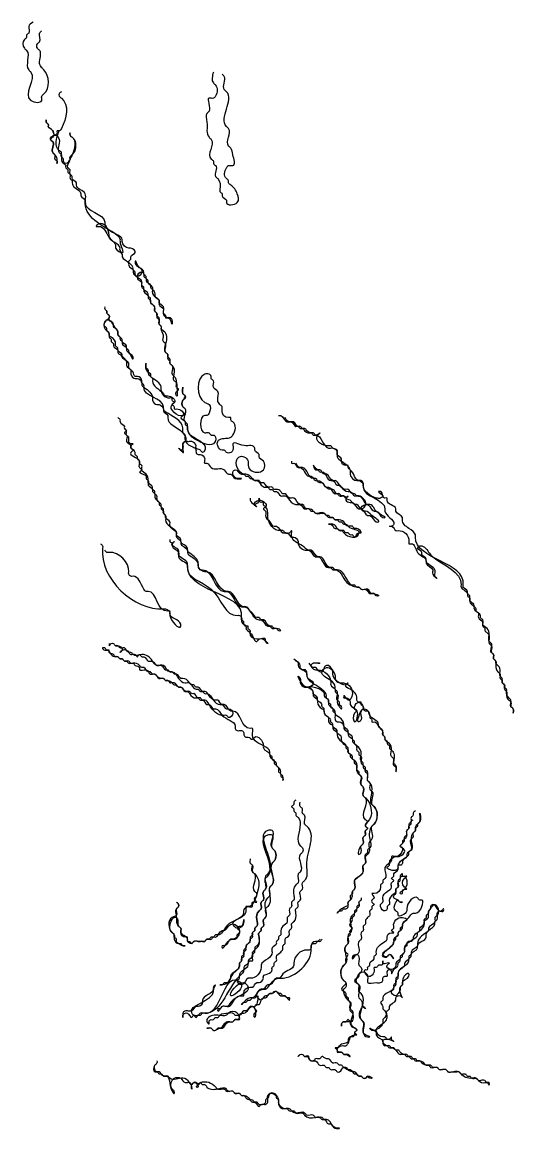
# Model space of a CAD drawing. Header units: metres. Extents: x 0 to 100, y 0 to 141.
# Drawn here: x 61.3 to 66.96, y 88.57 to 101.3 of the extents above; entities that cross this region are included whole.
import ezdxf

# ---------------------------------------------------------------- set-up
doc = ezdxf.new("R2010")
doc.units = ezdxf.units.M

msp = doc.modelspace()

# ---------------------------------------------------------------- linework, layer by layer
for points in [[(61.425, 101.3), (61.375, 101.25), (61.375, 101.175), (61.35, 101.15), (61.35, 101.125), (61.325, 101.1), (61.325, 101), (61.35, 100.975), (61.375, 100.75), (61.4, 100.725), (61.4, 100.4), (61.525, 100.4), (61.525, 100.45), (61.55, 100.475), (61.55, 100.75), (61.525, 100.775), (61.5, 100.825), (61.5, 100.975), (61.475, 101), (61.475, 101.05), (61.5, 101.075), (61.5, 101.175), (61.525, 101.2)], [(63.5, 100.725), (63.5, 100.6), (63.525, 100.575), (63.525, 100.45), (63.5, 100.425), (63.45, 100.425), (63.45, 100.275), (63.425, 100.25), (63.425, 100.15), (63.45, 99.975), (63.475, 99.95), (63.475, 99.725), (63.5, 99.7), (63.5, 99.675), (63.525, 99.65), (63.525, 99.525), (63.55, 99.5), (63.575, 99.375), (63.575, 99.35), (63.6, 99.325), (63.6, 99.3), (63.65, 99.25), (63.65, 99.225), (63.775, 99.225), (63.775, 99.325), (63.7, 99.425), (63.675, 99.45), (63.675, 99.475), (63.65, 99.5), (63.65, 99.625), (63.675, 99.65), (63.725, 99.65), (63.725, 99.775), (63.7, 99.85), (63.675, 99.875), (63.675, 100.075), (63.65, 100.1), (63.65, 100.5), (63.625, 100.525), (63.625, 100.675), (63.6, 100.7)], [(61.75, 100.5), (61.725, 100.475), (61.725, 100.45), (61.75, 100.425), (61.75, 100.075), (61.725, 100.05), (61.7, 100.05), (61.7, 100.025), (61.675, 100), (61.65, 100.05), (61.6, 100.1), (61.6, 100.125), (61.575, 100.15), (61.575, 100.175), (61.575, 100.15), (61.6, 100.125), (61.6, 100.1), (61.625, 100.075), (61.65, 99.975), (61.625, 99.95), (61.65, 99.925), (61.65, 99.8), (61.675, 99.775), (61.675, 99.725), (61.7, 99.7), (61.7, 99.675), (61.7, 99.725), (61.675, 99.775), (61.65, 99.8), (61.65, 99.925), (61.625, 99.95), (61.675, 100), (61.725, 99.95), (61.725, 99.8), (61.75, 99.775), (61.75, 99.725), (61.775, 99.675), (61.8, 99.65), (61.8, 99.625), (61.825, 99.6), (61.825, 99.575), (61.85, 99.55), (61.85, 99.5), (61.875, 99.475), (61.875, 99.45), (61.9, 99.4), (61.975, 99.325), (61.975, 99.3), (62.025, 99.25), (62.025, 99.225), (62.25, 99), (62.25, 98.975), (62.425, 98.8), (62.425, 98.775), (62.45, 98.65), (62.425, 98.675), (62.425, 98.7), (62.3, 98.825), (62.3, 98.85), (62.175, 98.975), (62.15, 98.95), (62.175, 98.95), (62.3, 98.825), (62.375, 98.725), (62.375, 98.7), (62.45, 98.625), (62.45, 98.6), (62.525, 98.525), (62.525, 98.5), (62.575, 98.45), (62.575, 98.425), (62.65, 98.35), (62.675, 98.3), (62.675, 98.25), (62.7, 98.225), (62.7, 98.2), (62.75, 98.15), (62.75, 98.125), (62.775, 98.1), (62.775, 98.075), (62.8, 98.05), (62.825, 98), (62.825, 97.975), (62.85, 97.95), (62.85, 97.9), (62.875, 97.875), (62.875, 97.825), (62.9, 97.8), (62.9, 97.775), (62.925, 97.75), (62.95, 97.6), (62.95, 97.5), (62.975, 97.475), (62.975, 97.425), (63, 97.4), (63, 97.375), (63.025, 97.35), (63.025, 97.25), (63.05, 97.225), (63.075, 97.15), (63.075, 97), (63.075, 97.05), (63.1, 97.075), (63.075, 97.1), (63.075, 97.15), (63.05, 97.175), (63.05, 97.25), (63.025, 97.35), (63, 97.375), (63, 97.425), (62.975, 97.45), (62.975, 97.475), (62.95, 97.5), (62.95, 97.6), (62.925, 97.625), (62.925, 97.7), (62.9, 97.775), (62.9, 97.8), (62.875, 97.825), (62.875, 97.9), (62.85, 97.925), (62.85, 97.95), (62.825, 97.975), (62.825, 98.025), (62.8, 98.05), (62.775, 98.1), (62.775, 98.125), (62.75, 98.15), (62.75, 98.175), (62.7, 98.225), (62.7, 98.25), (62.675, 98.275), (62.675, 98.3), (62.65, 98.325), (62.625, 98.375), (62.675, 98.425), (62.7, 98.4), (62.7, 98.375), (62.725, 98.35), (62.725, 98.325), (62.775, 98.275), (62.775, 98.25), (62.8, 98.225), (62.825, 98.175), (62.825, 98.15), (62.875, 98.1), (62.875, 98.05), (62.925, 98), (62.925, 97.95), (62.95, 97.925), (62.95, 97.9), (62.975, 97.9), (63.025, 97.825), (63.025, 97.875), (63, 97.9), (62.975, 97.9), (62.925, 97.95), (62.925, 98.025), (62.875, 98.075), (62.875, 98.1), (62.85, 98.125), (62.8, 98.2), (62.8, 98.25), (62.75, 98.3), (62.75, 98.325), (62.725, 98.35), (62.725, 98.375), (62.7, 98.4), (62.7, 98.425), (62.65, 98.475), (62.6, 98.55), (62.6, 98.525), (62.675, 98.45), (62.675, 98.425), (62.625, 98.375), (62.6, 98.4), (62.6, 98.425), (62.575, 98.45), (62.575, 98.475), (62.525, 98.55), (62.55, 98.575), (62.55, 98.6), (62.6, 98.65), (62.55, 98.7), (62.525, 98.7), (62.45, 98.775), (62.45, 98.8), (62.4, 98.85), (62.025, 99.25), (62.025, 99.325), (61.925, 99.425), (61.925, 99.45), (61.875, 99.5), (61.875, 99.525), (61.85, 99.55), (61.85, 99.6), (61.825, 99.625), (61.85, 99.725), (61.85, 99.75), (61.875, 99.775), (61.875, 99.975), (61.85, 100), (61.85, 100.025), (61.85, 100), (61.875, 99.975), (61.875, 99.775), (61.85, 99.725), (61.8, 99.675), (61.775, 99.7), (61.775, 99.725), (61.75, 99.75), (61.75, 99.8), (61.725, 99.825), (61.725, 100.05)], [(62.25, 98.025), (62.25, 98), (62.275, 97.975), (62.275, 97.95), (62.3, 97.925), (62.3, 97.9), (62.25, 97.85), (62.25, 97.775), (62.275, 97.75), (62.3, 97.7), (62.3, 97.675), (62.325, 97.65), (62.325, 97.625), (62.35, 97.6), (62.35, 97.575), (62.4, 97.525), (62.4, 97.5), (62.425, 97.475), (62.5, 97.375), (62.5, 97.35), (62.55, 97.3), (62.55, 97.25), (62.6, 97.2), (62.625, 97.2), (62.675, 97.15), (62.675, 97.125), (62.7, 97.1), (62.8, 96.975), (62.8, 96.95), (62.85, 96.9), (62.875, 96.9), (62.925, 96.85), (62.925, 96.825), (62.975, 96.775), (62.975, 96.75), (63.15, 96.575), (63.175, 96.475), (63.15, 96.45), (63.15, 96.4), (63.125, 96.375), (63.1, 96.4), (63.15, 96.35), (63.15, 96.45), (63.175, 96.475), (63.2, 96.45), (63.3, 96.375), (63.3, 96.35), (63.325, 96.325), (63.35, 96.325), (63.4, 96.275), (63.4, 96.225), (63.425, 96.225), (63.475, 96.175), (63.625, 96.15), (63.675, 96.1), (63.7, 96.1), (63.75, 96.05), (63.825, 96.05), (63.775, 96.05), (63.725, 96.1), (63.725, 96.125), (63.75, 96.15), (63.825, 96.1), (63.85, 96.1), (63.875, 96.075), (63.9, 96.075), (63.925, 96.05), (63.95, 96.05), (63.975, 96.025), (64, 96.025), (64.05, 95.975), (64.1, 95.95), (64.125, 95.95), (64.15, 95.925), (64.175, 95.925), (64.2, 95.9), (64.225, 95.9), (64.275, 95.85), (64.325, 95.85), (64.375, 95.8), (64.475, 95.75), (64.5, 95.75), (64.55, 95.7), (64.6, 95.7), (64.625, 95.675), (64.65, 95.675), (64.675, 95.65), (64.775, 95.65), (64.8, 95.625), (64.85, 95.6), (64.875, 95.6), (64.9, 95.575), (64.925, 95.575), (64.95, 95.55), (64.975, 95.55), (65, 95.525), (65.025, 95.525), (65.05, 95.5), (65.175, 95.425), (65.125, 95.375), (65.1, 95.4), (65.075, 95.4), (65.05, 95.425), (65.025, 95.425), (65, 95.45), (64.975, 95.45), (64.925, 95.475), (64.875, 95.525), (64.825, 95.525), (64.85, 95.525), (64.9, 95.475), (64.925, 95.475), (64.95, 95.45), (64.975, 95.45), (65, 95.425), (65.1, 95.375), (65.125, 95.375), (65.175, 95.425), (65.2, 95.425), (65.15, 95.475), (65.125, 95.475), (65.1, 95.5), (65.05, 95.5), (65, 95.55), (64.925, 95.575), (64.9, 95.575), (64.875, 95.6), (64.85, 95.6), (64.825, 95.625), (64.8, 95.625), (64.775, 95.65), (64.675, 95.65), (64.65, 95.675), (64.6, 95.7), (64.575, 95.7), (64.525, 95.75), (64.5, 95.75), (64.425, 95.825), (64.375, 95.825), (64.325, 95.875), (64.3, 95.875), (64.275, 95.9), (64.225, 95.925), (64.2, 95.925), (64.175, 95.95), (64.125, 95.95), (64.075, 96), (64.05, 96), (64.025, 96.025), (63.975, 96.025), (63.925, 96.075), (63.875, 96.1), (63.85, 96.1), (63.775, 96.175), (63.775, 96.275), (63.8, 96.3), (63.85, 96.3), (63.9, 96.25), (63.9, 96.225), (63.925, 96.15), (64.075, 96.15), (64.075, 96.25), (64.025, 96.3), (64.025, 96.325), (63.975, 96.375), (63.975, 96.4), (63.95, 96.425), (63.875, 96.425), (63.725, 96.45), (63.725, 96.375), (63.7, 96.35), (63.65, 96.35), (63.625, 96.375), (63.6, 96.375), (63.55, 96.425), (63.55, 96.475), (63.575, 96.5), (63.7, 96.525), (63.725, 96.55), (63.725, 96.7), (63.7, 96.725), (63.7, 96.75), (63.675, 96.75), (63.6, 96.825), (63.6, 96.875), (63.575, 96.9), (63.55, 96.95), (63.55, 97.05), (63.5, 97.1), (63.5, 97.175), (63.475, 97.2), (63.475, 97.225), (63.45, 97.25), (63.4, 97.25), (63.4, 96.925), (63.45, 96.9), (63.45, 96.8), (63.425, 96.775), (63.4, 96.775), (63.4, 96.575), (63.45, 96.575), (63.475, 96.55), (63.5, 96.55), (63.525, 96.525), (63.5, 96.45), (63.4, 96.45), (63.2, 96.65), (63.2, 96.675), (63.175, 96.7), (63.175, 96.85), (63.15, 96.875), (63.15, 96.95), (63.175, 97), (63.15, 97.025), (63.15, 97.1), (63.15, 97.025), (63.175, 97), (63.175, 96.975), (63.15, 96.95), (63.15, 96.875), (63.175, 96.85), (63.15, 96.775), (63.025, 96.9), (63.05, 96.925), (63.025, 96.95), (63.025, 96.975), (63, 96.975), (62.9, 97.075), (62.9, 97.1), (62.775, 97.225), (62.75, 97.275), (62.75, 97.3), (62.725, 97.325), (62.725, 97.375), (62.725, 97.3), (62.775, 97.25), (62.775, 97.225), (62.8, 97.2), (62.8, 97.175), (62.925, 97.025), (62.95, 97), (62.975, 97), (63.05, 96.925), (63.025, 96.9), (63.05, 96.875), (63.05, 96.85), (63.075, 96.85), (63.15, 96.775), (63.125, 96.75), (63.175, 96.7), (63.175, 96.675), (63.2, 96.65), (63.2, 96.625), (63.4, 96.425), (63.4, 96.375), (63.375, 96.35), (63.35, 96.375), (63.3, 96.4), (63.3, 96.425), (63.25, 96.475), (63.2, 96.475), (63.175, 96.5), (63.175, 96.55), (63.15, 96.575), (63.15, 96.6), (62.975, 96.8), (62.925, 96.85), (62.925, 96.875), (62.7, 97.1), (62.7, 97.125), (62.675, 97.15), (62.675, 97.175), (62.625, 97.225), (62.6, 97.225), (62.575, 97.275), (62.525, 97.325), (62.525, 97.375), (62.45, 97.45), (62.45, 97.475), (62.4, 97.525), (62.4, 97.55), (62.375, 97.575), (62.375, 97.6), (62.325, 97.675), (62.3, 97.7), (62.3, 97.725), (62.275, 97.75), (62.275, 97.775), (62.25, 97.8), (62.25, 97.85), (62.275, 97.875), (62.375, 97.775), (62.4, 97.725), (62.4, 97.7), (62.425, 97.675), (62.425, 97.65), (62.45, 97.625), (62.45, 97.6), (62.5, 97.55), (62.5, 97.525), (62.525, 97.5), (62.575, 97.425), (62.575, 97.45), (62.525, 97.5), (62.525, 97.525), (62.5, 97.55), (62.5, 97.575), (62.45, 97.625), (62.45, 97.65), (62.425, 97.675), (62.4, 97.725), (62.4, 97.75), (62.35, 97.8), (62.35, 97.825), (62.3, 97.875), (62.3, 97.925), (62.275, 97.95), (62.275, 97.975)], [(64.25, 96.775), (64.275, 96.775), (64.35, 96.7), (64.4, 96.7), (64.45, 96.65), (64.475, 96.65), (64.5, 96.625), (64.525, 96.625), (64.55, 96.6), (64.6, 96.575), (64.625, 96.575), (64.65, 96.55), (64.675, 96.55), (64.825, 96.4), (64.875, 96.4), (64.925, 96.35), (64.925, 96.3), (64.975, 96.25), (65.075, 96.125), (65.075, 96.1), (65.15, 96.025), (65.175, 96.025), (65.225, 95.975), (65.225, 95.95), (65.475, 95.7), (65.475, 95.675), (65.575, 95.525), (65.55, 95.5), (65.525, 95.5), (65.55, 95.5), (65.6, 95.45), (65.625, 95.45), (65.75, 95.325), (65.75, 95.3), (65.775, 95.3), (65.85, 95.2), (65.95, 95.1), (65.95, 95.075), (66.025, 95), (66.025, 94.95), (66.075, 94.9), (66.05, 94.925), (66.05, 94.95), (66.05, 95), (65.95, 95.1), (65.95, 95.125), (65.9, 95.175), (65.9, 95.2), (65.85, 95.25), (65.875, 95.275), (65.9, 95.275), (66, 95.175), (66.025, 95.15), (66.35, 94.825), (66.35, 94.8), (66.425, 94.725), (66.425, 94.7), (66.45, 94.675), (66.45, 94.65), (66.475, 94.625), (66.5, 94.575), (66.5, 94.55), (66.55, 94.5), (66.55, 94.45), (66.6, 94.4), (66.6, 94.35), (66.625, 94.325), (66.625, 94.3), (66.65, 94.275), (66.675, 94.225), (66.675, 94.15), (66.7, 94.125), (66.7, 94.05), (66.725, 94.025), (66.725, 93.975), (66.75, 93.95), (66.75, 93.9), (66.775, 93.825), (66.8, 93.8), (66.8, 93.75), (66.825, 93.725), (66.825, 93.7), (66.85, 93.675), (66.85, 93.625), (66.875, 93.6), (66.875, 93.55), (66.9, 93.5), (66.925, 93.475), (66.925, 93.425), (66.95, 93.4), (66.95, 93.35), (66.95, 93.4), (66.925, 93.425), (66.925, 93.5), (66.9, 93.525), (66.875, 93.6), (66.875, 93.625), (66.85, 93.65), (66.85, 93.675), (66.825, 93.7), (66.825, 93.75), (66.8, 93.775), (66.8, 93.825), (66.775, 93.9), (66.75, 93.925), (66.75, 93.95), (66.725, 93.975), (66.725, 94.025), (66.7, 94.05), (66.7, 94.15), (66.675, 94.175), (66.675, 94.25), (66.65, 94.325), (66.6, 94.375), (66.6, 94.425), (66.575, 94.45), (66.575, 94.475), (66.525, 94.525), (66.525, 94.55), (66.5, 94.575), (66.45, 94.675), (66.45, 94.7), (66.425, 94.725), (66.425, 94.75), (66.375, 94.8), (66.375, 94.825), (65.825, 95.375), (65.825, 95.4), (65.75, 95.475), (65.675, 95.575), (65.675, 95.6), (65.6, 95.675), (65.6, 95.7), (65.5, 95.8), (65.5, 95.825), (65.475, 95.825), (65.45, 95.85), (65.425, 95.9), (65.4, 95.9), (65.45, 95.85), (65.425, 95.825), (65.375, 95.825), (65.225, 95.975), (65.225, 96), (65.2, 96.025), (65.175, 96.025), (65.075, 96.15), (65.05, 96.175), (65.05, 96.2), (65.025, 96.2), (64.975, 96.25), (64.975, 96.275), (64.925, 96.325), (64.925, 96.375), (64.875, 96.4), (64.85, 96.425), (64.825, 96.425), (64.7, 96.55), (64.725, 96.575), (64.7, 96.55), (64.675, 96.55), (64.65, 96.575), (64.625, 96.575), (64.575, 96.6), (64.55, 96.625), (64.525, 96.625), (64.5, 96.65), (64.475, 96.65), (64.425, 96.7), (64.375, 96.7), (64.325, 96.75)], [(62.4, 96.75), (62.425, 96.725), (62.425, 96.7), (62.475, 96.65), (62.475, 96.625), (62.5, 96.6), (62.475, 96.575), (62.5, 96.55), (62.5, 96.5), (62.5, 96.475), (62.55, 96.425), (62.55, 96.4), (62.575, 96.375), (62.55, 96.35), (62.65, 96.25), (62.65, 96.175), (62.675, 96.15), (62.65, 96.125), (62.725, 96.075), (62.725, 96.05), (62.75, 96.025), (62.75, 95.975), (62.8, 95.925), (62.8, 95.9), (62.825, 95.875), (62.825, 95.85), (62.85, 95.8), (62.875, 95.775), (62.875, 95.75), (62.9, 95.725), (62.9, 95.7), (62.925, 95.675), (62.925, 95.65), (62.95, 95.625), (62.95, 95.575), (63, 95.5), (63.075, 95.425), (63.075, 95.375), (63.125, 95.325), (63.125, 95.3), (63.2, 95.225), (63.2, 95.2), (63.25, 95.15), (63.325, 95.05), (63.325, 95.025), (63.35, 95), (63.375, 95), (63.625, 94.75), (63.65, 94.75), (63.825, 94.575), (63.85, 94.575), (63.975, 94.45), (64.025, 94.425), (64.05, 94.425), (64.125, 94.35), (64.15, 94.35), (64.175, 94.325), (64.225, 94.325), (64.25, 94.3), (64.275, 94.3), (64.225, 94.325), (64.2, 94.325), (64.175, 94.35), (64.15, 94.35), (64.075, 94.425), (64.05, 94.425), (64.025, 94.45), (64, 94.45), (63.95, 94.5), (63.925, 94.525), (63.875, 94.575), (63.85, 94.575), (63.675, 94.75), (63.65, 94.75), (63.425, 94.975), (63.4, 94.975), (63.325, 95.05), (63.325, 95.075), (63.25, 95.175), (63.2, 95.225), (63.2, 95.25), (63.125, 95.325), (63.125, 95.35), (63.075, 95.4), (63.075, 95.425), (63.05, 95.45), (63, 95.525), (63, 95.55), (62.95, 95.6), (62.95, 95.625), (62.925, 95.65), (62.925, 95.7), (62.9, 95.725), (62.9, 95.75), (62.875, 95.775), (62.85, 95.825), (62.85, 95.85), (62.825, 95.875), (62.825, 95.9), (62.8, 95.925), (62.8, 95.95), (62.75, 96), (62.75, 96.025), (62.725, 96.1), (62.675, 96.15), (62.675, 96.2), (62.65, 96.225), (62.65, 96.25), (62.625, 96.275), (62.625, 96.3), (62.6, 96.325), (62.6, 96.35), (62.55, 96.425), (62.575, 96.45), (62.55, 96.45), (62.525, 96.475), (62.525, 96.525), (62.5, 96.55), (62.5, 96.6), (62.475, 96.625)], [(64.4, 96.25), (64.4, 96.225), (64.425, 96.225), (64.475, 96.175), (64.5, 96.175), (64.6, 96.075), (64.625, 96.075), (64.675, 96.025), (64.7, 96.025), (64.775, 95.975), (64.8, 95.95), (64.825, 95.95), (64.9, 95.875), (64.925, 95.875), (64.95, 95.85), (65, 95.85), (65.025, 95.825), (65.025, 95.8), (65.075, 95.775), (65.1, 95.775), (65.175, 95.7), (65.2, 95.7), (65.275, 95.625), (65.3, 95.625), (65.375, 95.55), (65.4, 95.55), (65.325, 95.625), (65.25, 95.675), (65.225, 95.675), (65.2, 95.7), (65.25, 95.75), (65.275, 95.75), (65.35, 95.675), (65.375, 95.675), (65.45, 95.6), (65.475, 95.6), (65.4, 95.65), (65.3, 95.75), (65.275, 95.75), (65.175, 95.85), (65.15, 95.85), (65.125, 95.875), (65.1, 95.875), (65.05, 95.925), (65.025, 95.925), (64.95, 95.975), (64.9, 96.025), (64.875, 96.025), (64.8, 96.1), (64.775, 96.1), (64.725, 96.15), (64.7, 96.15), (64.65, 96.2), (64.675, 96.15), (64.7, 96.15), (64.725, 96.125), (64.75, 96.125), (64.85, 96.025), (64.875, 96.025), (64.925, 95.975), (64.95, 95.975), (64.975, 95.95), (65.05, 95.9), (65.075, 95.9), (65.125, 95.85), (65.15, 95.85), (65.25, 95.75), (65.2, 95.7), (65.15, 95.75), (65.125, 95.75), (65.075, 95.8), (65.025, 95.825), (65.05, 95.85), (65.025, 95.825), (65, 95.85), (64.975, 95.85), (64.95, 95.875), (64.925, 95.875), (64.875, 95.925), (64.85, 95.925), (64.775, 95.975), (64.75, 96), (64.725, 96), (64.675, 96.05), (64.65, 96.05), (64.525, 96.175), (64.5, 96.175), (64.45, 96.225)], [(63.925, 95.825), (63.925, 95.8), (64, 95.725), (63.975, 95.75), (64.025, 95.8), (64.1, 95.725), (64.075, 95.7), (64.1, 95.675), (64.1, 95.625), (64.15, 95.55), (64.2, 95.5), (64.225, 95.5), (64.3, 95.425), (64.35, 95.425), (64.4, 95.375), (64.425, 95.375), (64.475, 95.325), (64.475, 95.3), (64.575, 95.225), (64.6, 95.225), (64.675, 95.15), (64.7, 95.15), (64.825, 95.025), (64.85, 95.025), (64.875, 95), (64.9, 95), (64.95, 94.975), (65.1, 94.825), (65.125, 94.825), (65.15, 94.8), (65.175, 94.8), (65.2, 94.775), (65.25, 94.775), (65.3, 94.725), (65.325, 94.725), (65.4, 94.7), (65.375, 94.7), (65.35, 94.725), (65.325, 94.725), (65.275, 94.775), (65.2, 94.775), (65.175, 94.8), (65.15, 94.8), (65, 94.95), (64.925, 95), (64.9, 95), (64.875, 95.025), (64.85, 95.025), (64.725, 95.15), (64.7, 95.15), (64.625, 95.225), (64.6, 95.225), (64.525, 95.275), (64.4, 95.4), (64.4, 95.45), (64.375, 95.425), (64.325, 95.425), (64.3, 95.45), (64.275, 95.45), (64.125, 95.6), (64.125, 95.625), (64.1, 95.725), (64.075, 95.75), (64.075, 95.775), (64.05, 95.775), (64.025, 95.8), (64.025, 95.825), (64.025, 95.8), (63.975, 95.75)], [(62.2, 95.3), (62.225, 95.275), (62.225, 95.25), (62.925, 94.55), (62.95, 94.55), (63, 94.5), (63, 94.475), (63.125, 94.35), (63.125, 94.375), (63, 94.5), (63, 94.525), (62.975, 94.525), (62.75, 94.75), (62.725, 94.75), (62.7, 94.775), (62.575, 94.925), (62.55, 94.925), (62.525, 94.95), (62.525, 94.975), (62.3, 95.2), (62.275, 95.2), (62.25, 95.225)], [(63, 95.35), (63, 95.325), (63.025, 95.3), (63.025, 95.275), (63.1, 95.2), (63.1, 95.15), (63.2, 95.05), (63.2, 95.025), (63.475, 94.775), (63.775, 94.475), (63.8, 94.475), (63.825, 94.45), (63.825, 94.4), (63.875, 94.35), (63.875, 94.325), (63.925, 94.275), (64, 94.175), (64.025, 94.2), (64.075, 94.2), (64.125, 94.15), (64.1, 94.175), (64.1, 94.2), (64, 94.2), (63.925, 94.275), (63.925, 94.3), (63.9, 94.325), (63.9, 94.35), (63.875, 94.35), (63.85, 94.375), (63.85, 94.4), (63.825, 94.425), (63.825, 94.45), (63.5, 94.75), (63.2, 95.05), (63.2, 95.075), (63.1, 95.175), (63.1, 95.225), (63.025, 95.3), (63.05, 95.325), (63.025, 95.3)], [(62.3, 94.15), (62.3, 94.125), (62.325, 94.15), (62.35, 94.15), (62.375, 94.125), (62.4, 94.125), (62.45, 94.075), (62.425, 94.05), (62.45, 94.075), (62.525, 94.05), (62.55, 94.025), (62.6, 94.025), (62.625, 94), (62.65, 94.025), (62.675, 94), (62.7, 94), (62.75, 93.95), (62.775, 93.95), (62.825, 93.925), (62.85, 93.9), (62.9, 93.9), (62.95, 93.85), (62.975, 93.85), (63, 93.825), (63.025, 93.825), (63.1, 93.75), (63.175, 93.7), (63.225, 93.7), (63.3, 93.625), (63.325, 93.625), (63.35, 93.6), (63.375, 93.6), (63.4, 93.575), (63.425, 93.575), (63.5, 93.5), (63.575, 93.45), (63.6, 93.45), (63.65, 93.4), (63.675, 93.4), (63.725, 93.35), (63.675, 93.3), (63.65, 93.325), (63.625, 93.325), (63.45, 93.45), (63.4, 93.5), (63.375, 93.5), (63.35, 93.525), (63.325, 93.525), (63.275, 93.575), (63.25, 93.575), (63.225, 93.6), (63.2, 93.6), (63.15, 93.625), (63.125, 93.65), (63.1, 93.65), (63.05, 93.7), (63, 93.7), (62.975, 93.725), (62.95, 93.725), (62.925, 93.75), (62.9, 93.75), (62.85, 93.775), (62.825, 93.8), (62.8, 93.8), (62.775, 93.825), (62.75, 93.825), (62.7, 93.875), (62.675, 93.875), (62.65, 93.9), (62.575, 93.925), (62.55, 93.925), (62.525, 93.95), (62.475, 93.95), (62.45, 93.975), (62.425, 93.975), (62.4, 94), (62.375, 94), (62.35, 94.025), (62.3, 94.05), (62.3, 94.075), (62.275, 94.075), (62.25, 94.1), (62.225, 94.1), (62.25, 94.075), (62.275, 94.075), (62.325, 94.025), (62.375, 94), (62.4, 94), (62.425, 93.975), (62.45, 93.975), (62.475, 93.95), (62.5, 93.95), (62.525, 93.925), (62.575, 93.925), (62.6, 93.9), (62.65, 93.875), (62.65, 93.85), (62.725, 93.85), (62.775, 93.8), (62.825, 93.8), (62.875, 93.75), (62.925, 93.75), (62.95, 93.725), (62.975, 93.725), (63.025, 93.7), (63.05, 93.675), (63.075, 93.675), (63.1, 93.65), (63.125, 93.65), (63.175, 93.6), (63.2, 93.6), (63.225, 93.575), (63.3, 93.525), (63.325, 93.525), (63.35, 93.5), (63.375, 93.5), (63.425, 93.45), (63.45, 93.45), (63.5, 93.4), (63.525, 93.4), (63.6, 93.325), (63.75, 93.2), (63.75, 93.175), (63.775, 93.15), (63.825, 93.15), (63.85, 93.125), (63.85, 93.1), (63.875, 93.075), (63.9, 93.075), (63.95, 93.05), (63.975, 93.075), (64.075, 92.975), (64.075, 92.95), (64.15, 92.875), (64.15, 92.85), (64.2, 92.8), (64.2, 92.775), (64.225, 92.75), (64.25, 92.7), (64.25, 92.675), (64.275, 92.65), (64.275, 92.625), (64.3, 92.6), (64.3, 92.575), (64.3, 92.625), (64.275, 92.65), (64.275, 92.675), (64.25, 92.725), (64.225, 92.75), (64.225, 92.775), (64.175, 92.825), (64.175, 92.85), (64.15, 92.875), (64.15, 92.9), (64.075, 92.975), (63.95, 93.125), (63.95, 93.175), (63.925, 93.175), (63.725, 93.375), (63.7, 93.375), (63.625, 93.45), (63.6, 93.45), (63.55, 93.5), (63.525, 93.5), (63.45, 93.55), (63.4, 93.6), (63.375, 93.6), (63.325, 93.65), (63.3, 93.65), (63.275, 93.675), (63.25, 93.675), (63.225, 93.7), (63.15, 93.75), (63.125, 93.75), (63.075, 93.8), (63.05, 93.8), (63.025, 93.825), (63, 93.825), (62.925, 93.9), (62.85, 93.9), (62.8, 93.95), (62.675, 94.025), (62.575, 94.025), (62.55, 94.05), (62.525, 94.05), (62.475, 94.1), (62.425, 94.1), (62.4, 94.125), (62.375, 94.125)], [(64.425, 93.975), (64.475, 93.925), (64.475, 93.9), (64.575, 93.8), (64.575, 93.775), (64.65, 93.7), (64.6, 93.65), (64.575, 93.65), (64.5, 93.725), (64.475, 93.775), (64.5, 93.75), (64.5, 93.7), (64.55, 93.65), (64.575, 93.65), (64.65, 93.575), (64.65, 93.55), (64.7, 93.5), (64.7, 93.475), (64.75, 93.4), (64.775, 93.375), (64.775, 93.35), (64.825, 93.3), (64.825, 93.25), (64.875, 93.2), (64.875, 93.175), (64.925, 93.125), (64.925, 93.1), (64.975, 93.025), (65.025, 92.975), (65.025, 92.95), (65.05, 92.925), (65.05, 92.9), (65.075, 92.875), (65.075, 92.85), (65.1, 92.825), (65.15, 92.75), (65.15, 92.7), (65.175, 92.675), (65.175, 92.65), (65.2, 92.625), (65.2, 92.525), (65.225, 92.5), (65.225, 92.4), (65.25, 92.375), (65.275, 92.1), (65.25, 92.075), (65.25, 92.05), (65.275, 92.025), (65.25, 92), (65.25, 91.95), (65.225, 91.925), (65.225, 91.85), (65.2, 91.825), (65.175, 91.725), (65.2, 91.75), (65.2, 91.825), (65.225, 91.85), (65.225, 91.925), (65.25, 91.95), (65.25, 92), (65.275, 92.025), (65.25, 92.05), (65.275, 92.1), (65.25, 92.125), (65.25, 92.375), (65.225, 92.4), (65.225, 92.5), (65.2, 92.525), (65.2, 92.625), (65.175, 92.65), (65.15, 92.7), (65.15, 92.75), (65.125, 92.775), (65.125, 92.8), (65.1, 92.825), (65.1, 92.85), (65.05, 92.9), (65.05, 92.95), (65.025, 92.975), (64.975, 93.05), (64.975, 93.075), (64.925, 93.125), (64.925, 93.15), (64.875, 93.2), (64.875, 93.225), (64.85, 93.25), (64.85, 93.275), (64.825, 93.3), (64.775, 93.375), (64.775, 93.4), (64.75, 93.425), (64.75, 93.45), (64.7, 93.5), (64.7, 93.525), (64.65, 93.575), (64.65, 93.6), (64.6, 93.65), (64.775, 93.575), (64.775, 93.55), (64.825, 93.5), (64.825, 93.45), (64.875, 93.4), (64.875, 93.375), (64.9, 93.35), (64.9, 93.325), (64.925, 93.25), (64.95, 93.25), (65, 93.2), (65, 93.175), (65.05, 93.125), (65.05, 93.1), (65.1, 93.05), (65.1, 93.025), (65.125, 93), (65.15, 92.95), (65.15, 92.925), (65.175, 92.9), (65.175, 92.875), (65.2, 92.85), (65.2, 92.775), (65.225, 92.75), (65.225, 92.725), (65.25, 92.7), (65.275, 92.65), (65.275, 92.575), (65.3, 92.55), (65.3, 92.475), (65.325, 92.45), (65.325, 92.3), (65.35, 92.275), (65.35, 92.075), (65.325, 92.05), (65.3, 91.9), (65.3, 91.8), (65.275, 91.775), (65.275, 91.75), (65.25, 91.725), (65.25, 91.625), (65.225, 91.6), (65.225, 91.55), (65.15, 91.45), (65.125, 91.425), (65.125, 91.325), (65.1, 91.3), (65.1, 91.275), (65.075, 91.25), (65.075, 91.2), (65.05, 91.175), (65.05, 91.15), (64.975, 91.1), (64.925, 91.05), (64.95, 91.075), (64.975, 91.075), (65, 91.1), (65.025, 91.1), (65.05, 91.125), (65.05, 91.175), (65.075, 91.2), (65.1, 91.25), (65.1, 91.3), (65.125, 91.325), (65.125, 91.425), (65.225, 91.525), (65.225, 91.6), (65.25, 91.625), (65.25, 91.7), (65.275, 91.725), (65.3, 91.775), (65.3, 91.875), (65.325, 91.9), (65.325, 92.05), (65.35, 92.075), (65.35, 92.275), (65.325, 92.3), (65.325, 92.45), (65.3, 92.55), (65.275, 92.575), (65.275, 92.65), (65.25, 92.675), (65.25, 92.725), (65.225, 92.75), (65.225, 92.775), (65.2, 92.8), (65.2, 92.875), (65.15, 92.975), (65.125, 93), (65.125, 93.025), (65.1, 93.05), (65.1, 93.075), (65.05, 93.125), (65.05, 93.15), (65, 93.2), (65, 93.225), (64.95, 93.3), (64.9, 93.35), (64.9, 93.375), (64.85, 93.425), (64.85, 93.45), (64.825, 93.475), (64.825, 93.5), (64.8, 93.525), (64.8, 93.55), (64.775, 93.6), (64.575, 93.8), (64.575, 93.825), (64.55, 93.85), (64.525, 93.85), (64.5, 93.875), (64.5, 93.9), (64.45, 93.95)], [(64.6, 93.925), (64.675, 93.85), (64.7, 93.85), (64.85, 93.7), (64.85, 93.675), (64.9, 93.625), (64.9, 93.6), (64.925, 93.575), (64.925, 93.475), (64.95, 93.425), (64.975, 93.4), (64.975, 93.425), (64.95, 93.45), (64.95, 93.475), (64.925, 93.5), (64.925, 93.6), (64.9, 93.625), (64.9, 93.65), (64.85, 93.725), (64.75, 93.825), (64.8, 93.875), (64.9, 93.775), (64.9, 93.75), (64.95, 93.7), (64.975, 93.7), (65.1, 93.575), (65.05, 93.5), (65, 93.55), (65, 93.525), (65.025, 93.525), (65.075, 93.475), (65.075, 93.45), (65.15, 93.375), (65.125, 93.35), (65.125, 93.25), (65.15, 93.375), (65.125, 93.4), (65.125, 93.425), (65.175, 93.475), (65.225, 93.425), (65.225, 93.4), (65.2, 93.375), (65.2, 93.275), (65.175, 93.25), (65.2, 93.375), (65.225, 93.4), (65.3, 93.325), (65.3, 93.3), (65.325, 93.275), (65.325, 93.25), (65.35, 93.25), (65.4, 93.2), (65.45, 93.125), (65.45, 93.1), (65.475, 93.075), (65.475, 93.05), (65.5, 93.025), (65.5, 93), (65.525, 92.975), (65.525, 92.95), (65.55, 92.925), (65.575, 92.8), (65.575, 92.75), (65.6, 92.725), (65.6, 92.675), (65.6, 92.75), (65.575, 92.775), (65.575, 92.825), (65.55, 92.85), (65.55, 92.925), (65.525, 93), (65.475, 93.05), (65.475, 93.075), (65.45, 93.1), (65.45, 93.15), (65.4, 93.2), (65.4, 93.225), (65.3, 93.325), (65.275, 93.375), (65.25, 93.375), (65.225, 93.4), (65.225, 93.425), (65.2, 93.45), (65.2, 93.475), (65.175, 93.475), (65.15, 93.5), (65.15, 93.525), (65.075, 93.625), (65.025, 93.675), (65.05, 93.7), (65.025, 93.675), (65, 93.675), (64.875, 93.8), (64.875, 93.825), (64.8, 93.9), (64.775, 93.875), (64.75, 93.825), (64.725, 93.825), (64.675, 93.875), (64.65, 93.875), (64.625, 93.9), (64.65, 93.925), (64.725, 93.925), (64.65, 93.925)], [(64.45, 92.35), (64.425, 92.325), (64.425, 92.3), (64.4, 92.275), (64.425, 92.25), (64.425, 92.225), (64.45, 92.2), (64.45, 92.175), (64.475, 92.15), (64.5, 92.075), (64.5, 91.825), (64.525, 91.8), (64.525, 91.75), (64.5, 91.725), (64.5, 91.525), (64.475, 91.5), (64.475, 91.4), (64.45, 91.375), (64.425, 91.25), (64.425, 91.2), (64.4, 91.175), (64.4, 91.125), (64.375, 91.1), (64.375, 91.025), (64.35, 91), (64.35, 90.95), (64.3, 90.9), (64.275, 90.825), (64.275, 90.8), (64.25, 90.775), (64.25, 90.75), (64.225, 90.725), (64.225, 90.7), (64.175, 90.65), (64.175, 90.6), (64.125, 90.525), (64.05, 90.45), (64.05, 90.425), (63.925, 90.3), (63.9, 90.3), (63.825, 90.225), (63.775, 90.275), (63.8, 90.3), (63.8, 90.325), (63.85, 90.4), (63.9, 90.45), (63.9, 90.475), (63.925, 90.5), (63.95, 90.5), (63.95, 90.575), (63.975, 90.6), (63.975, 90.625), (64, 90.65), (64.025, 90.775), (64.025, 90.825), (64.05, 90.85), (64.05, 90.875), (64.075, 90.9), (64.075, 90.975), (64.1, 91), (64.1, 91.1), (64.125, 91.225), (64.15, 91.25), (64.15, 91.35), (64.175, 91.375), (64.175, 91.625), (64.2, 91.65), (64.2, 91.775), (64.175, 91.8), (64.175, 92), (64.125, 92), (64.125, 91.5), (64.1, 91.475), (64.1, 91.325), (64.075, 91.3), (64.075, 91.2), (64.05, 91.175), (64.05, 91.1), (64.025, 91.075), (64, 90.975), (64, 90.9), (63.975, 90.875), (63.975, 90.85), (63.95, 90.825), (63.95, 90.8), (63.925, 90.775), (63.925, 90.75), (63.9, 90.7), (63.875, 90.675), (63.875, 90.65), (63.85, 90.625), (63.85, 90.575), (63.825, 90.55), (63.825, 90.5), (63.8, 90.475), (63.8, 90.45), (63.725, 90.35), (63.6, 90.225), (63.575, 90.225), (63.6, 90.225), (63.625, 90.25), (63.65, 90.25), (63.7, 90.3), (63.7, 90.325), (63.775, 90.4), (63.8, 90.45), (63.8, 90.475), (63.825, 90.5), (63.825, 90.525), (63.85, 90.55), (63.85, 90.6), (63.875, 90.625), (63.875, 90.65), (63.9, 90.7), (63.925, 90.725), (63.925, 90.75), (63.95, 90.775), (63.95, 90.825), (63.975, 90.85), (63.975, 90.875), (64, 90.9), (64, 90.975), (64.025, 91.075), (64.05, 91.1), (64.05, 91.175), (64.075, 91.2), (64.075, 91.3), (64.1, 91.325), (64.1, 91.45), (64.125, 91.475), (64.125, 91.95), (64.175, 91.95), (64.175, 91.8), (64.2, 91.775), (64.2, 91.65), (64.175, 91.625), (64.175, 91.375), (64.15, 91.35), (64.15, 91.25), (64.125, 91.125), (64.1, 91.1), (64.1, 91), (64.075, 90.975), (64.075, 90.9), (64.05, 90.875), (64.05, 90.85), (64.025, 90.825), (64.025, 90.775), (64, 90.675), (63.975, 90.65), (63.975, 90.625), (63.95, 90.6), (63.95, 90.55), (63.9, 90.5), (63.9, 90.475), (63.85, 90.425), (63.85, 90.4), (63.8, 90.325), (63.375, 89.9), (63.35, 89.9), (63.325, 89.875), (63.275, 89.875), (63.25, 89.9), (63.5, 90.15), (63.5, 90.175), (63.525, 90.225), (63.5, 90.2), (63.5, 90.175), (63.375, 90.05), (63.375, 90.025), (63.325, 89.975), (63.3, 89.975), (63.25, 89.925), (63.2, 89.925), (63.15, 89.9), (63.15, 89.85), (63.15, 89.875), (63.175, 89.9), (63.2, 89.9), (63.25, 89.85), (63.275, 89.875), (63.3, 89.85), (63.325, 89.875), (63.35, 89.875), (63.375, 89.9), (63.4, 89.9), (63.775, 90.275), (63.825, 90.225), (63.7, 90.1), (63.85, 90.25), (63.9, 90.2), (63.7, 90.025), (63.65, 89.975), (63.6, 89.975), (63.575, 89.95), (63.55, 89.95), (63.55, 89.925), (63.6, 89.975), (63.675, 89.975), (63.725, 90.025), (63.825, 90.1), (63.85, 90.1), (63.85, 90.125), (63.925, 90.2), (63.95, 90.2), (64, 90.25), (64.025, 90.25), (64.075, 90.3), (64.075, 90.325), (64.125, 90.35), (64.175, 90.4), (64.175, 90.425), (64.2, 90.45), (64.2, 90.475), (64.225, 90.5), (64.225, 90.55), (64.275, 90.6), (64.3, 90.65), (64.3, 90.675), (64.325, 90.7), (64.325, 90.75), (64.375, 90.8), (64.375, 90.85), (64.4, 90.875), (64.4, 90.925), (64.425, 90.95), (64.45, 91.05), (64.45, 91.1), (64.475, 91.125), (64.475, 91.175), (64.5, 91.2), (64.5, 91.3), (64.525, 91.325), (64.525, 91.4), (64.55, 91.425), (64.575, 91.6), (64.575, 92.05), (64.55, 92.075), (64.55, 92.175), (64.525, 92.2), (64.525, 92.25), (64.5, 92.275), (64.5, 92.325)], [(65.825, 92.225), (65.8, 92.2), (65.8, 92.175), (65.775, 92.15), (65.775, 92.1), (65.75, 92.075), (65.75, 92.025), (65.725, 92), (65.725, 91.95), (65.7, 91.9), (65.675, 91.875), (65.675, 91.85), (65.65, 91.825), (65.675, 91.8), (65.675, 91.775), (65.6, 91.7), (65.55, 91.7), (65.55, 91.675), (65.525, 91.625), (65.475, 91.575), (65.475, 91.45), (65.45, 91.425), (65.45, 91.4), (65.425, 91.375), (65.425, 91.35), (65.35, 91.275), (65.325, 91.275), (65.35, 91.225), (65.325, 91.2), (65.325, 91.175), (65.35, 91.15), (65.325, 91.125), (65.325, 91.1), (65.3, 91.075), (65.3, 91.025), (65.275, 91), (65.25, 90.95), (65.25, 90.925), (65.225, 90.9), (65.225, 90.85), (65.2, 90.825), (65.2, 90.75), (65.175, 90.725), (65.175, 90.6), (65.15, 90.575), (65.1, 90.55), (65.1, 90.525), (65.15, 90.575), (65.175, 90.55), (65.175, 90.45), (65.2, 90.425), (65.2, 90.375), (65.175, 90.35), (65.175, 90.325), (65.125, 90.275), (65.175, 90.225), (65.175, 90.075), (65.2, 90.05), (65.2, 89.825), (65.225, 89.8), (65.225, 89.675), (65.275, 89.625), (65.3, 89.625), (65.25, 89.65), (65.225, 89.675), (65.225, 89.8), (65.2, 89.825), (65.2, 89.95), (65.225, 89.975), (65.25, 89.95), (65.225, 89.975), (65.225, 90.025), (65.2, 90.125), (65.175, 90.15), (65.175, 90.225), (65.15, 90.25), (65.15, 90.3), (65.225, 90.375), (65.275, 90.325), (65.275, 90.25), (65.375, 90.25), (65.425, 90.25), (65.45, 90.275), (65.45, 90.3), (65.475, 90.325), (65.5, 90.325), (65.5, 90.375), (65.525, 90.4), (65.55, 90.375), (65.55, 90.35), (65.575, 90.4), (65.625, 90.45), (65.625, 90.475), (65.65, 90.5), (65.65, 90.525), (65.675, 90.55), (65.675, 90.575), (65.7, 90.6), (65.7, 90.625), (65.8, 90.75), (65.85, 90.8), (65.85, 90.825), (65.875, 90.85), (65.875, 90.875), (65.925, 90.925), (65.925, 90.95), (65.975, 91), (65.975, 91.05), (66, 91.1), (66.05, 91.15), (66.075, 91.125), (66.075, 91.025), (66.05, 91), (66.05, 90.95), (65.975, 90.875), (65.975, 90.85), (65.95, 90.825), (65.85, 90.7), (65.85, 90.675), (65.775, 90.6), (65.775, 90.575), (65.75, 90.55), (65.75, 90.525), (65.7, 90.475), (65.7, 90.45), (65.675, 90.425), (65.625, 90.35), (65.625, 90.325), (65.6, 90.3), (65.6, 90.25), (65.575, 90.225), (65.575, 90.2), (65.45, 90.075), (65.45, 90.05), (65.425, 90.025), (65.45, 89.975), (65.45, 89.95), (65.475, 89.925), (65.475, 89.85), (65.45, 89.825), (65.45, 89.8), (65.35, 89.7), (65.325, 89.7), (65.3, 89.725), (65.35, 89.7), (65.375, 89.675), (65.375, 89.65), (65.45, 89.575), (65.45, 89.55), (65.475, 89.525), (65.5, 89.525), (65.525, 89.5), (65.55, 89.5), (65.6, 89.475), (65.65, 89.425), (65.7, 89.425), (65.725, 89.4), (65.75, 89.4), (65.775, 89.375), (65.8, 89.375), (65.825, 89.35), (65.85, 89.35), (65.925, 89.325), (65.95, 89.3), (65.975, 89.3), (66, 89.275), (66.075, 89.275), (66.1, 89.25), (66.175, 89.25), (66.2, 89.225), (66.25, 89.225), (66.3, 89.225), (66.325, 89.225), (66.35, 89.2), (66.4, 89.2), (66.425, 89.175), (66.45, 89.175), (66.475, 89.15), (66.525, 89.15), (66.55, 89.125), (66.625, 89.1), (66.65, 89.1), (66.675, 89.075), (66.675, 89.1), (66.65, 89.1), (66.625, 89.125), (66.55, 89.125), (66.525, 89.15), (66.475, 89.15), (66.35, 89.2), (66.325, 89.225), (66.2, 89.225), (66.175, 89.25), (66.1, 89.25), (66.075, 89.275), (66.025, 89.275), (66, 89.3), (65.975, 89.3), (65.9, 89.325), (65.875, 89.35), (65.85, 89.35), (65.825, 89.375), (65.8, 89.375), (65.775, 89.4), (65.75, 89.4), (65.725, 89.425), (65.7, 89.425), (65.65, 89.45), (65.625, 89.475), (65.6, 89.475), (65.575, 89.5), (65.55, 89.5), (65.525, 89.525), (65.5, 89.525), (65.45, 89.575), (65.475, 89.6), (65.575, 89.575), (65.55, 89.6), (65.55, 89.625), (65.525, 89.6), (65.5, 89.6), (65.475, 89.625), (65.45, 89.625), (65.375, 89.7), (65.475, 89.8), (65.5, 89.85), (65.5, 89.925), (65.525, 89.95), (65.525, 89.975), (65.6, 90.05), (65.6, 90.075), (65.625, 90.1), (65.65, 90.1), (65.675, 90.075), (65.65, 90.2), (65.675, 90.225), (65.675, 90.25), (65.75, 90.325), (65.75, 90.35), (65.675, 90.275), (65.675, 90.225), (65.65, 90.2), (65.65, 90.175), (65.625, 90.125), (65.6, 90.1), (65.55, 90.15), (65.575, 90.175), (65.575, 90.2), (65.6, 90.225), (65.6, 90.275), (65.625, 90.3), (65.625, 90.325), (65.675, 90.425), (65.75, 90.5), (65.75, 90.525), (65.775, 90.55), (65.775, 90.575), (65.85, 90.65), (65.85, 90.675), (65.95, 90.775), (65.95, 90.8), (65.975, 90.85), (66.05, 90.925), (66.05, 90.95), (66.075, 90.975), (66.075, 91.05), (66.1, 91.075), (66.15, 91.075), (66.15, 91.1), (66.125, 91.075), (66.025, 91.15), (66, 91.125), (66, 91.1), (65.975, 91.075), (65.975, 91.05), (65.95, 91.025), (65.95, 91), (65.925, 90.975), (65.925, 90.95), (65.85, 90.825), (65.8, 90.775), (65.8, 90.75), (65.775, 90.725), (65.75, 90.725), (65.725, 90.7), (65.725, 90.675), (65.7, 90.65), (65.7, 90.625), (65.675, 90.575), (65.65, 90.55), (65.65, 90.525), (65.6, 90.475), (65.6, 90.45), (65.55, 90.4), (65.5, 90.45), (65.525, 90.475), (65.5, 90.475), (65.45, 90.475), (65.45, 90.5), (65.45, 90.475), (65.425, 90.45), (65.4, 90.45), (65.375, 90.425), (65.35, 90.425), (65.35, 90.4), (65.275, 90.325), (65.25, 90.4), (65.275, 90.4), (65.275, 90.425), (65.3, 90.45), (65.3, 90.475), (65.35, 90.525), (65.35, 90.55), (65.375, 90.575), (65.375, 90.6), (65.475, 90.725), (65.5, 90.75), (65.5, 90.775), (65.55, 90.825), (65.575, 90.825), (65.55, 90.85), (65.575, 90.875), (65.575, 90.9), (65.675, 91), (65.725, 90.975), (65.675, 90.925), (65.675, 90.9), (65.65, 90.875), (65.65, 90.85), (65.625, 90.825), (65.625, 90.8), (65.575, 90.75), (65.575, 90.725), (65.45, 90.55), (65.5, 90.55), (65.525, 90.575), (65.575, 90.525), (65.525, 90.575), (65.5, 90.55), (65.475, 90.55), (65.45, 90.575), (65.525, 90.65), (65.55, 90.675), (65.575, 90.7), (65.575, 90.725), (65.6, 90.75), (65.6, 90.775), (65.625, 90.8), (65.625, 90.825), (65.675, 90.875), (65.675, 90.9), (65.75, 91), (65.8, 91.05), (65.825, 91.05), (65.9, 91.125), (65.9, 91.2), (65.875, 91.2), (65.85, 91.225), (65.725, 91.1), (65.725, 91.075), (65.625, 91.025), (65.625, 91.05), (65.6, 91.075), (65.6, 91.175), (65.625, 91.2), (65.65, 91.175), (65.675, 91.175), (65.65, 91.175), (65.625, 91.2), (65.575, 91.225), (65.575, 91.25), (65.6, 91.275), (65.6, 91.325), (65.625, 91.35), (65.625, 91.4), (65.65, 91.425), (65.65, 91.45), (65.675, 91.475), (65.7, 91.325), (65.65, 91.275), (65.675, 91.275), (65.675, 91.3), (65.7, 91.325), (65.725, 91.325), (65.7, 91.35), (65.7, 91.45), (65.725, 91.475), (65.675, 91.475), (65.675, 91.5), (65.65, 91.475), (65.65, 91.45), (65.625, 91.425), (65.625, 91.35), (65.6, 91.325), (65.6, 91.3), (65.55, 91.25), (65.525, 91.175), (65.525, 91.15), (65.5, 91.125), (65.5, 91.1), (65.475, 91.075), (65.425, 91.125), (65.425, 91.15), (65.45, 91.175), (65.45, 91.225), (65.5, 91.3), (65.55, 91.35), (65.55, 91.4), (65.575, 91.425), (65.55, 91.45), (65.575, 91.475), (65.575, 91.5), (65.625, 91.55), (65.625, 91.575), (65.725, 91.7), (65.75, 91.725), (65.75, 91.75), (65.775, 91.775), (65.775, 91.9), (65.8, 91.925), (65.8, 91.975), (65.825, 92), (65.825, 92.025), (65.85, 92.075), (65.875, 92.1), (65.875, 92.2), (65.875, 92.1), (65.85, 92.075), (65.85, 92.05), (65.825, 92.025), (65.825, 92), (65.8, 91.975), (65.775, 91.9), (65.775, 91.775), (65.725, 91.725), (65.725, 91.7), (65.675, 91.65), (65.675, 91.625), (65.65, 91.6), (65.625, 91.6), (65.625, 91.575), (65.525, 91.55), (65.5, 91.575), (65.525, 91.6), (65.525, 91.625), (65.6, 91.7), (65.625, 91.7), (65.7, 91.775), (65.65, 91.825), (65.675, 91.85), (65.7, 91.9), (65.7, 91.925), (65.725, 91.95), (65.725, 92), (65.75, 92.025), (65.75, 92.05), (65.775, 92.075), (65.775, 92.1), (65.8, 92.125)], [(63.925, 91.675), (63.925, 91.625), (63.95, 91.6), (63.95, 91.525), (63.975, 91.5), (63.975, 91.2), (63.9, 91.125), (63.875, 91.125), (63.875, 91.1), (63.65, 90.9), (63.55, 90.8), (63.525, 90.8), (63.5, 90.775), (63.475, 90.775), (63.45, 90.75), (63.425, 90.75), (63.4, 90.725), (63.375, 90.725), (63.325, 90.725), (63.275, 90.725), (63.25, 90.7), (63.2, 90.75), (63.2, 90.775), (63.175, 90.775), (63.125, 90.825), (63.125, 90.875), (63.1, 90.9), (63.075, 91.025), (63.075, 91.1), (63.1, 91.125), (63.1, 91.15), (63.075, 91.175), (63.1, 91.15), (63.1, 91.125), (63.075, 91.1), (63.075, 91.025), (63.025, 91), (63.025, 90.825), (63.05, 90.8), (63.05, 90.75), (63.1, 90.7), (63.125, 90.7), (63.15, 90.675), (63.175, 90.675), (63.15, 90.675), (63.1, 90.7), (63.075, 90.725), (63.075, 90.75), (63.05, 90.775), (63.05, 90.8), (63.025, 90.825), (63.025, 90.975), (63.05, 91), (63.075, 91), (63.1, 90.9), (63.125, 90.875), (63.125, 90.825), (63.2, 90.75), (63.2, 90.725), (63.225, 90.725), (63.25, 90.7), (63.275, 90.725), (63.325, 90.725), (63.375, 90.725), (63.4, 90.725), (63.425, 90.75), (63.475, 90.75), (63.5, 90.775), (63.525, 90.775), (63.6, 90.85), (63.625, 90.85), (63.675, 90.9), (63.725, 90.925), (63.8, 90.85), (63.8, 90.825), (63.725, 90.75), (63.7, 90.75), (63.625, 90.675), (63.6, 90.675), (63.6, 90.65), (63.65, 90.7), (63.725, 90.75), (63.75, 90.75), (63.775, 90.775), (63.775, 90.8), (63.8, 90.825), (63.8, 90.85), (63.775, 90.875), (63.8, 90.9), (63.825, 90.9), (63.85, 90.975), (63.85, 90.95), (63.775, 90.875), (63.725, 90.925), (63.85, 91.05), (63.85, 91.075), (63.9, 91.125), (63.95, 91.125), (63.95, 91.175), (64, 91.175), (63.975, 91.2), (63.975, 91.225), (64, 91.25), (64, 91.275), (63.975, 91.3), (63.975, 91.5), (63.95, 91.525), (63.95, 91.6)], [(65.2, 91.225), (65.2, 91.2), (65.175, 91.175), (65.175, 91.15), (65.15, 91.125), (65.15, 91.1), (65.125, 91.075), (65.125, 91.05), (65.1, 91.025), (65.075, 90.975), (65.075, 90.825), (65.05, 90.8), (65.05, 90.7), (65.025, 90.675), (65.025, 90.475), (65, 90.45), (65, 90.275), (65.025, 90.25), (64.975, 90.175), (65.025, 90.125), (65.025, 90.1), (65.05, 90.075), (65.05, 90.05), (65.075, 90.025), (65.075, 89.925), (65.1, 89.9), (65.075, 89.8), (65.05, 89.825), (65.025, 89.8), (65, 89.8), (64.975, 89.775), (64.975, 89.75), (64.975, 89.775), (65, 89.8), (65.025, 89.8), (65.075, 89.8), (65.075, 89.775), (65.15, 89.7), (65.125, 89.675), (65.125, 89.65), (65.1, 89.625), (65.075, 89.625), (65.05, 89.6), (65.05, 89.575), (64.95, 89.525), (64.925, 89.5), (64.9, 89.5), (64.925, 89.475), (64.925, 89.45), (64.975, 89.45), (65, 89.425), (65.025, 89.425), (65.075, 89.4), (65.05, 89.425), (65, 89.425), (64.975, 89.45), (64.95, 89.45), (64.925, 89.475), (64.975, 89.525), (65.025, 89.525), (65.05, 89.55), (65.125, 89.65), (65.15, 89.65), (65.125, 89.675), (65.15, 89.7), (65.1, 89.75), (65.1, 89.925), (65.075, 89.95), (65.075, 90.025), (65.05, 90.05), (65, 90.15), (65, 90.175), (65.025, 90.2), (65.025, 90.25), (65, 90.275), (65, 90.45), (65.025, 90.475), (65.025, 90.525), (65.05, 90.575), (65.025, 90.6), (65.025, 90.675), (65.05, 90.7), (65.05, 90.775), (65.075, 90.8), (65.075, 90.85), (65.1, 90.875), (65.075, 90.9), (65.1, 90.975), (65.1, 91), (65.125, 91.025), (65.125, 91.05), (65.15, 91.075), (65.15, 91.1), (65.175, 91.125), (65.175, 91.175)], [(64.725, 90.75), (64.7, 90.725), (64.675, 90.725), (64.625, 90.675), (64.625, 90.65), (64.6, 90.625), (64.575, 90.625), (64.425, 90.475), (64.425, 90.45), (64.3, 90.35), (64.25, 90.3), (64.225, 90.3), (64.15, 90.225), (64.125, 90.225), (64.075, 90.175), (64.05, 90.175), (63.95, 90.075), (63.925, 90.075), (63.875, 90.05), (63.825, 90), (63.85, 90.025), (63.875, 90.025), (63.9, 90.05), (63.925, 90.05), (63.95, 90.075), (63.975, 90.075), (64, 90.1), (63.975, 89.975), (63.925, 89.975), (63.875, 89.925), (63.85, 89.925), (63.8, 89.875), (63.775, 89.9), (63.675, 89.9), (63.65, 89.875), (63.55, 89.875), (63.425, 89.825), (63.425, 89.8), (63.45, 89.775), (63.45, 89.8), (63.475, 89.825), (63.5, 89.825), (63.525, 89.85), (63.55, 89.85), (63.575, 89.875), (63.675, 89.9), (63.725, 89.9), (63.75, 89.875), (63.775, 89.875), (63.8, 89.85), (63.775, 89.825), (63.75, 89.825), (63.725, 89.8), (63.675, 89.8), (63.625, 89.775), (63.575, 89.725), (63.55, 89.725), (63.525, 89.7), (63.5, 89.7), (63.475, 89.725), (63.425, 89.725), (63.475, 89.725), (63.5, 89.7), (63.575, 89.725), (63.6, 89.725), (63.675, 89.8), (63.725, 89.8), (63.75, 89.825), (63.8, 89.825), (63.8, 89.875), (63.825, 89.9), (63.85, 89.9), (63.95, 89.975), (63.975, 89.95), (63.975, 89.85), (63.975, 89.9), (64, 89.925), (63.975, 89.95), (63.975, 89.975), (64, 90), (64.025, 90), (64.05, 90.05), (64.075, 90.075), (64.1, 90.075), (64.15, 90.125), (64.175, 90.125), (64.2, 90.15), (64.225, 90.15), (64.275, 90.1), (64.3, 90.1), (64.35, 90.075), (64.375, 90.05), (64.375, 90.075), (64.35, 90.075), (64.325, 90.1), (64.3, 90.1), (64.275, 90.125), (64.25, 90.125), (64.225, 90.15), (64.175, 90.125), (64.15, 90.125), (64.125, 90.1), (64.1, 90.1), (64.05, 90.05), (64, 90.1), (64.075, 90.175), (64.1, 90.175), (64.15, 90.225), (64.25, 90.3), (64.275, 90.3), (64.625, 90.65), (64.625, 90.675), (64.65, 90.7), (64.675, 90.7), (64.7, 90.725), (64.725, 90.725), (64.75, 90.75)], [(64.5, 89.425), (64.475, 89.4), (64.5, 89.425), (64.525, 89.425), (64.55, 89.4), (64.575, 89.4), (64.625, 89.35), (64.675, 89.35), (64.725, 89.3), (64.75, 89.3), (64.775, 89.3), (64.8, 89.275), (64.825, 89.275), (64.85, 89.25), (64.9, 89.25), (64.925, 89.225), (64.95, 89.225), (65, 89.275), (65.05, 89.25), (65.075, 89.25), (65.125, 89.2), (65.15, 89.2), (65.175, 89.175), (65.2, 89.175), (65.225, 89.15), (65.25, 89.15), (65.275, 89.175), (65.325, 89.15), (65.3, 89.15), (65.275, 89.175), (65.25, 89.15), (65.225, 89.15), (65.2, 89.175), (65.175, 89.175), (65.125, 89.225), (65.1, 89.225), (65.05, 89.25), (65.025, 89.275), (65, 89.275), (64.975, 89.3), (64.95, 89.3), (64.925, 89.325), (64.875, 89.325), (64.825, 89.375), (64.8, 89.375), (64.75, 89.4), (64.725, 89.375), (64.675, 89.375), (64.65, 89.35), (64.625, 89.35), (64.6, 89.375), (64.6, 89.4), (64.55, 89.4)], [(62.85, 89.35), (62.85, 89.325), (62.825, 89.3), (62.825, 89.225), (62.85, 89.225), (62.875, 89.2), (62.9, 89.2), (62.925, 89.175), (62.95, 89.175), (63.025, 89), (63.05, 88.975), (63.05, 89), (63.025, 89.025), (63.025, 89.125), (63.05, 89.15), (63.125, 89.15), (63.175, 89.1), (63.225, 89.1), (63.25, 89.025), (63.25, 89.075), (63.275, 89.1), (63.3, 89.1), (63.325, 89.075), (63.3, 89.05), (63.325, 89.05), (63.325, 89.075), (63.35, 89.1), (63.525, 89.05), (63.55, 89.025), (63.625, 89.025), (63.65, 89), (63.725, 89), (63.75, 88.975), (63.8, 88.975), (63.825, 88.95), (63.85, 88.95), (63.925, 88.9), (63.95, 88.875), (63.975, 88.875), (64.025, 88.825), (64.05, 88.85), (64.1, 88.85), (64.125, 88.875), (64.125, 88.95), (64.15, 88.975), (64.25, 88.9), (64.25, 88.85), (64.3, 88.8), (64.35, 88.8), (64.375, 88.775), (64.425, 88.775), (64.45, 88.75), (64.525, 88.75), (64.55, 88.725), (64.675, 88.7), (64.725, 88.7), (64.75, 88.675), (64.775, 88.675), (64.825, 88.625), (64.85, 88.625), (64.9, 88.575), (64.95, 88.575), (64.925, 88.575), (64.875, 88.6), (64.8, 88.675), (64.775, 88.675), (64.75, 88.7), (64.675, 88.7), (64.65, 88.725), (64.575, 88.725), (64.55, 88.75), (64.45, 88.75), (64.4, 88.775), (64.375, 88.8), (64.325, 88.8), (64.25, 88.875), (64.25, 88.9), (64.225, 88.925), (64.225, 88.95), (64.2, 88.975), (64.15, 88.975), (64.125, 88.925), (64.1, 88.9), (64.1, 88.875), (64.075, 88.85), (64.025, 88.85), (64, 88.875), (63.975, 88.875), (63.95, 88.9), (63.925, 88.9), (63.875, 88.925), (63.85, 88.95), (63.825, 88.95), (63.8, 88.975), (63.75, 88.975), (63.725, 89), (63.675, 89), (63.65, 89.025), (63.55, 89.025), (63.425, 89.05), (63.4, 89.075), (63.375, 89.075), (63.35, 89.1), (63.325, 89.075), (63.3, 89.1), (63.275, 89.1), (63.25, 89.075), (63.225, 89.1), (63.15, 89.15), (63, 89.15), (62.975, 89.175), (62.925, 89.175), (62.875, 89.225), (62.85, 89.225), (62.825, 89.25), (62.825, 89.3)]]:
    msp.add_spline(points, degree=3)

doc.saveas('drawing.dxf')
